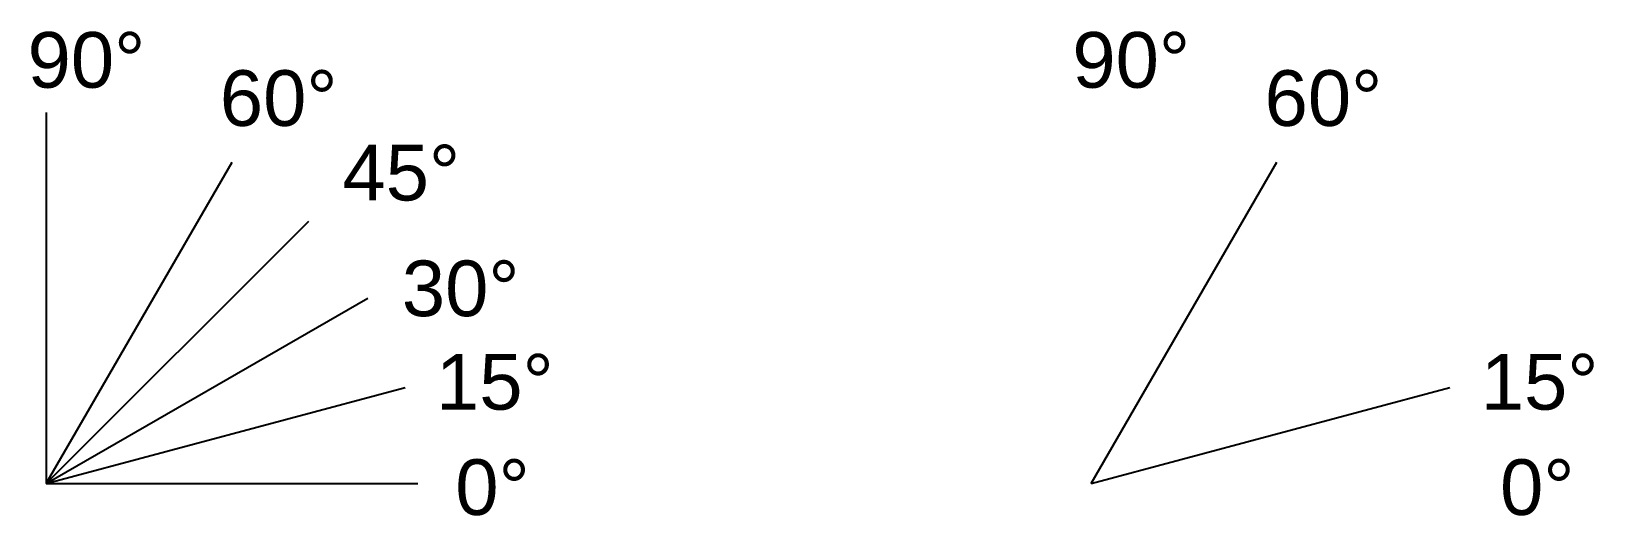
# Model space of a CAD drawing. Header units: inches. Extents: x 66.8 to 151, y 54.4 to 80.6.
import ezdxf

# ---------------------------------------------------------------- set-up
doc = ezdxf.new("R2010")
doc.units = ezdxf.units.IN
doc.header["$MEASUREMENT"] = 0
doc.styles.add('Notes', font='arial.ttf', dxfattribs={"height": 0.1})

msp = doc.modelspace()

# ---------------------------------------------------------------- linework, layer by layer
for p, q in [((67.647, 76.175), (67.647, 56.175)), ((67.647, 56.175), (77.647, 73.496)), ((123.911, 56.175), (133.911, 73.496)), ((67.647, 56.175), (81.789, 70.318)), ((67.647, 56.175), (84.968, 66.175)), ((67.647, 56.175), (86.966, 61.352)), ((123.911, 56.175), (143.23, 61.352)), ((67.647, 56.175), (87.647, 56.175))]:
    msp.add_line(p, q)

# ---------------------------------------------------------------- texts
at = {"char_height": 3, "attachment_point": 1, "style": 'Notes'}
for s, insert in [('90%%D', (66.639, 80.511)), ('90%%D', (122.903, 80.511)), ('60%%D', (76.992, 78.453)), ('60%%D', (133.255, 78.453)), ('45%%D', (83.594, 74.435)), ('30%%D', (86.793, 68.199)), ('15%%D', (88.632, 63.162)), ('15%%D', (144.896, 63.162)), ('0%%D', (89.672, 57.486)), ('0%%D', (145.936, 57.486))]:
    msp.add_mtext_dynamic_manual_height_columns(s, width=2.1593, gutter_width=0.5, heights=[0], dxfattribs=dict(at, insert=insert))

doc.saveas('drawing.dxf')
